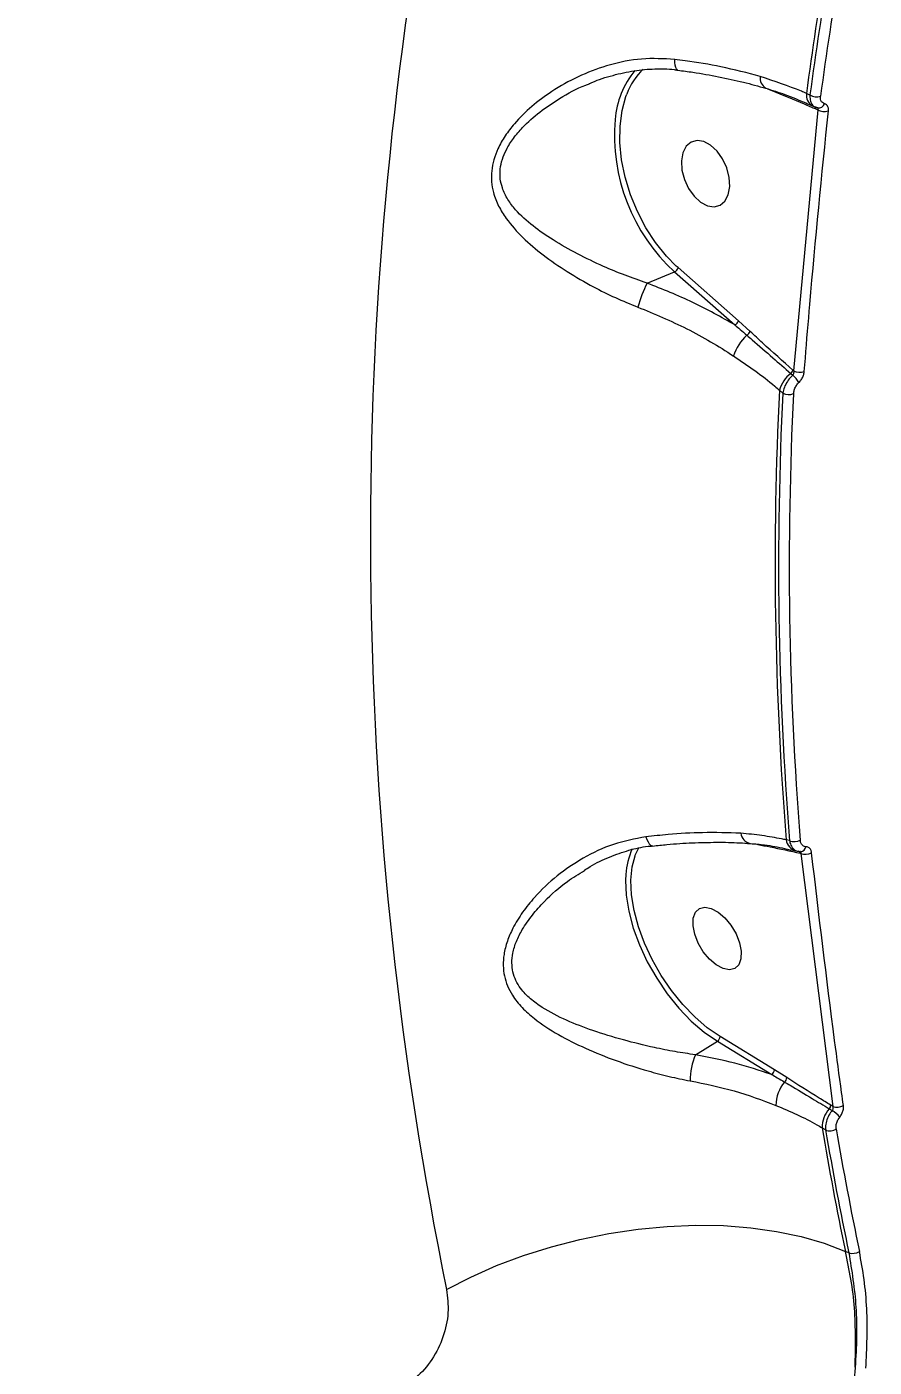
# Model space of a CAD drawing. Header units: millimetres. Extents: x -6879 to 7341, y -8047 to 7187.
# Drawn here: x -830.7 to -721.1, y 2800.4 to 2973.6 of the extents above; entities that cross this region are included whole.
import ezdxf

# ---------------------------------------------------------------- set-up
doc = ezdxf.new("R2010")
doc.units = ezdxf.units.MM
for name, color, linetype in [('DIKOM_ОБЪЕКТ', 7, 'Continuous'), ('DIKOM_РАЗМЕР_ЗОНА', 7, 'Continuous'), ('DIKOM_РАЗМЕР_ОБЪЕКТА', 7, 'Continuous')]:
    doc.layers.add(name, color=color, linetype=linetype)
doc.styles.add('style1', font='arial.ttf', dxfattribs={"width": 0.8})
doc.dimstyles.new('1-50', dxfattribs={"dimtxt": 300, "dimasz": 200, "dimexe": 100, "dimexo": 0, "dimgap": 100, "dimtad": 0, "dimdec": 0, "dimtxsty": 'style1', "dimcen": 0, "dimclrd": 7, "dimclre": 7, "dimadec": 1, "dimazin": 2, "dimtfac": 1, "dimtdec": 0, "dimtmove": 1, "dimatfit": 3, "dimfxl": 0, "dimlwd": 25, "dimlwe": 18, "dimarcsym": 0})

# ---------------------------------------------------------------- blocks, each defined once
blk = doc.blocks.new('*D20')
at = {"layer": 'Defpoints', "color": 0, "transparency": 16777216}
for p in [(-335.47, 4138.44), (-5198.79, -5966.88), (-1568.13, -5966.88)]:
    blk.add_point(p, dxfattribs=at)
at = {"layer": 'DIKOM_РАЗМЕР_ОБЪЕКТА', "color": 7, "lineweight": 18, "transparency": 16777216}
for p, q in [((-335.47, 4138.44), (-5298.79, 4138.44)), ((-1568.13, -5966.88), (-5298.79, -5966.88))]:
    blk.add_line(p, q, dxfattribs=at)
at = {"layer": 'DIKOM_РАЗМЕР_ОБЪЕКТА', "color": 7, "lineweight": 25, "transparency": 16777216}
for p, q in [((-5198.79, 3938.44), (-5198.79, -81.84)), ((-5198.79, -5766.88), (-5198.79, -1161.62))]:
    blk.add_line(p, q, dxfattribs=at)
at = {"layer": 'DIKOM_РАЗМЕР_ОБЪЕКТА', "color": 7, "transparency": 16777216}
for points in [[(-5232.12, 3938.44), (-5165.46, 3938.44), (-5198.79, 4138.44)], [(-5232.12, -5766.88), (-5165.46, -5766.88), (-5198.79, -5966.88)]]:
    blk.add_solid(points, dxfattribs=at)
at = {"layer": 'DIKOM_РАЗМЕР_ОБЪЕКТА', "color": 0, "transparency": 16777216, "insert": (-5198.79, -621.73), "char_height": 300, "attachment_point": 5, "rotation": 90, "style": 'style1'}
blk.add_mtext('10100', dxfattribs=at)
blk = doc.blocks.new('*D19')
at = {"layer": 'Defpoints', "color": 0, "transparency": 16777216}
for p in [(5624.04, 6094.27), (-4435.35, 2864.29), (5624.04, -2640.11)]:
    blk.add_point(p, dxfattribs=at)
at = {"layer": 'DIKOM_РАЗМЕР_ОБЪЕКТА', "color": 7, "lineweight": 18, "transparency": 16777216}
for p, q in [((-4435.35, 2864.29), (-4435.35, 6194.27)), ((5624.04, -2640.11), (5624.04, 6194.27))]:
    blk.add_line(p, q, dxfattribs=at)
at = {"layer": 'DIKOM_РАЗМЕР_ОБЪЕКТА', "color": 7, "lineweight": 25, "transparency": 16777216}
for p, q in [((-4235.35, 6094.27), (2113.67, 6094.27)), ((5424.04, 6094.27), (3193.46, 6094.27))]:
    blk.add_line(p, q, dxfattribs=at)
at = {"layer": 'DIKOM_РАЗМЕР_ОБЪЕКТА', "color": 7, "transparency": 16777216}
for points in [[(-4235.35, 6127.6), (-4235.35, 6060.94), (-4435.35, 6094.27)], [(5424.04, 6127.6), (5424.04, 6060.94), (5624.04, 6094.27)]]:
    blk.add_solid(points, dxfattribs=at)
at = {"layer": 'DIKOM_РАЗМЕР_ОБЪЕКТА', "color": 0, "transparency": 16777216, "insert": (2653.56, 6094.27), "char_height": 300, "attachment_point": 5, "style": 'style1'}
blk.add_mtext('10100', dxfattribs=at)
blk = doc.blocks.new('*D18')
at = {"layer": 'Defpoints', "color": 0, "transparency": 16777216}
for p in [(-342.29, 5666.7), (-6681.79, -8047.27), (-1651.48, -8047.27)]:
    blk.add_point(p, dxfattribs=at)
at = {"layer": 'DIKOM_РАЗМЕР_ЗОНА', "color": 7, "lineweight": 18, "transparency": 16777216}
for p, q in [((-342.29, 5666.7), (-6781.79, 5666.7)), ((-1651.48, -8047.27), (-6781.79, -8047.27))]:
    blk.add_line(p, q, dxfattribs=at)
at = {"layer": 'DIKOM_РАЗМЕР_ЗОНА', "color": 7, "lineweight": 25, "transparency": 16777216}
for p, q in [((-6681.79, 5466.7), (-6681.79, -340.84)), ((-6681.79, -7847.27), (-6681.79, -1420.62))]:
    blk.add_line(p, q, dxfattribs=at)
at = {"layer": 'DIKOM_РАЗМЕР_ЗОНА', "color": 7, "transparency": 16777216}
for points in [[(-6715.12, 5466.7), (-6648.46, 5466.7), (-6681.79, 5666.7)], [(-6715.12, -7847.27), (-6648.46, -7847.27), (-6681.79, -8047.27)]]:
    blk.add_solid(points, dxfattribs=at)
at = {"layer": 'DIKOM_РАЗМЕР_ЗОНА', "color": 0, "transparency": 16777216, "insert": (-6681.79, -880.73), "char_height": 300, "attachment_point": 5, "rotation": 90, "style": 'style1'}
blk.add_mtext('13700', dxfattribs=at)
blk = doc.blocks.new('*D17')
at = {"layer": 'Defpoints', "color": 0, "transparency": 16777216}
for p in [(-5935.35, 6990.27), (-5935.35, 998.27), (7340.79, -2830.86)]:
    blk.add_point(p, dxfattribs=at)
at = {"layer": 'DIKOM_РАЗМЕР_ЗОНА', "color": 7, "lineweight": 18, "transparency": 16777216}
for p, q in [((-5935.35, 998.27), (-5935.35, 7090.27)), ((7340.79, -2830.86), (7340.79, 7090.27))]:
    blk.add_line(p, q, dxfattribs=at)
at = {"layer": 'DIKOM_РАЗМЕР_ЗОНА', "color": 7, "lineweight": 25, "transparency": 16777216}
for p, q in [((-5735.35, 6990.27), (2016.67, 6990.27)), ((7140.79, 6990.27), (3096.46, 6990.27))]:
    blk.add_line(p, q, dxfattribs=at)
at = {"layer": 'DIKOM_РАЗМЕР_ЗОНА', "color": 7, "transparency": 16777216}
for points in [[(-5735.35, 7023.6), (-5735.35, 6956.94), (-5935.35, 6990.27)], [(7140.79, 7023.6), (7140.79, 6956.94), (7340.79, 6990.27)]]:
    blk.add_solid(points, dxfattribs=at)
at = {"layer": 'DIKOM_РАЗМЕР_ЗОНА', "color": 0, "transparency": 16777216, "insert": (2556.56, 6990.27), "char_height": 300, "attachment_point": 5, "style": 'style1'}
blk.add_mtext('13300', dxfattribs=at)

msp = doc.modelspace()

# ---------------------------------------------------------------- linework, layer by layer
at = {"layer": 'DIKOM_ОБЪЕКТ', "color": 7, "linetype": 'Continuous', "lineweight": 15}
for p, q in [((-734.9, 2965.58), (-734.33, 2965.34)), ((-729.41, 2964.77), (-729.87, 2964.98)), ((-728.41, 2962.86), (-731.53, 2929.14)), ((-729.08, 2963.36), (-728.71, 2963.2)), ((-728.7, 2963.23), (-728.51, 2963.14)), ((-728.67, 2962.97), (-728.41, 2962.86)), ((-728.41, 2963.1), (-728.51, 2963.14)), ((-728.51, 2963.14), (-728.48, 2963.12)), ((-750.48, 2940.46), (-746.92, 2941.93)), ((-746.92, 2941.93), (-739.11, 2935.05)), ((-746.45, 2942.46), (-746.69, 2942.67)), ((-738.64, 2935.58), (-746.45, 2942.46)), ((-737.15, 2934.22), (-738.64, 2935.58)), ((-731.53, 2929.14), (-731.61, 2929.21)), ((-731.9, 2928.79), (-731.64, 2928.56)), ((-733.37, 2926.64), (-732.92, 2926.25)), ((-732.04, 2868.41), (-732.49, 2868.51)), ((-736.47, 2867.98), (-736.15, 2867.91)), ((-731.23, 2867.09), (-730.95, 2867.03)), ((-730.94, 2867.06), (-730.71, 2867)), ((-730.62, 2866.99), (-730.71, 2867)), ((-730.71, 2867), (-730.67, 2866.99)), ((-730.67, 2866.78), (-730.58, 2866.76)), ((-730.58, 2866.76), (-726.47, 2834.07)), ((-744.22, 2840.74), (-741.38, 2842.48)), ((-741.38, 2842.48), (-734.36, 2838.19)), ((-734.01, 2838.81), (-741.03, 2843.09)), ((-732.4, 2837.79), (-734.01, 2838.81)), ((-726.47, 2834.07), (-726.72, 2834.23)), ((-726.91, 2833.75), (-726.55, 2833.53)), ((-727.85, 2831.3), (-727.38, 2831.02)), ((-724.39, 2815.16), (-724.83, 2815.33))]:
    msp.add_line(p, q, dxfattribs=at)
at = {"layer": 'DIKOM_ОБЪЕКТ', "color": 7, "linetype": 'Continuous', "lineweight": 15, "flags": 128}
for points in [[(-746.49, 2968), (-746.56, 2968.03), (-746.67, 2968.14), (-746.76, 2968.34), (-746.84, 2968.62), (-746.88, 2968.97), (-746.9, 2969.37)], [(-746.69, 2942.67), (-747.97, 2943.96), (-749.37, 2945.69), (-750.63, 2947.62), (-751.73, 2949.7), (-752.63, 2951.89), (-753.31, 2954.14), (-753.77, 2956.4), (-753.99, 2958.62), (-753.97, 2960.75), (-753.71, 2962.75), (-753.21, 2964.57), (-753.09, 2964.88)], [(-739.79, 2952.95), (-739.86, 2954.13), (-740.17, 2955.35), (-740.71, 2956.51), (-741.42, 2957.52), (-742.26, 2958.29), (-743.14, 2958.76), (-744.01, 2958.9), (-744.79, 2958.68), (-745.42, 2958.14), (-745.84, 2957.31), (-746.03, 2956.26), (-745.96, 2955.07), (-745.65, 2953.85), (-745.11, 2952.69), (-744.4, 2951.68), (-743.56, 2950.91), (-742.67, 2950.44), (-741.81, 2950.3), (-741.03, 2950.52), (-740.4, 2951.06), (-739.98, 2951.89), (-739.79, 2952.95)], [(-750.64, 2868.91), (-750.5, 2868.54), (-750.35, 2868.24), (-750.19, 2868), (-750.02, 2867.84), (-749.84, 2867.76), (-749.75, 2867.75)], [(-752.03, 2866.44), (-751.99, 2866.54), (-751.55, 2867.5)], [(-730.97, 2867.06), (-730.92, 2867.05), (-730.92, 2867.05)], [(-741.03, 2843.09), (-742.68, 2844.23), (-744.3, 2845.63), (-745.86, 2847.24), (-747.32, 2849.05), (-748.65, 2851), (-749.82, 2853.05), (-750.81, 2855.17), (-751.59, 2857.29), (-752.15, 2859.39), (-752.47, 2861.4), (-752.55, 2863.29), (-752.39, 2865.02), (-752.03, 2866.44)], [(-753.22, 2864.03), (-753.26, 2863.31), (-753.18, 2861.36), (-752.84, 2859.28), (-752.26, 2857.12), (-751.46, 2854.93), (-750.44, 2852.75), (-749.23, 2850.63), (-747.86, 2848.62), (-746.36, 2846.76), (-744.75, 2845.09), (-743.08, 2843.65), (-741.38, 2842.48)], [(-738.3, 2854.11), (-738.33, 2853.14), (-738.62, 2852.38), (-739.13, 2851.9), (-739.82, 2851.72), (-740.65, 2851.88), (-741.53, 2852.35), (-742.41, 2853.1), (-743.21, 2854.06), (-743.86, 2855.17), (-744.31, 2856.32), (-744.53, 2857.42), (-744.5, 2858.4), (-744.21, 2859.16), (-743.7, 2859.64), (-743.01, 2859.81), (-742.18, 2859.66), (-741.3, 2859.19), (-740.42, 2858.44), (-739.62, 2857.47), (-738.97, 2856.37), (-738.52, 2855.22), (-738.3, 2854.11)], [(-776.39, 2810.4), (-773.25, 2812.02), (-769.92, 2813.49), (-766.44, 2814.8), (-762.84, 2815.93), (-759.15, 2816.88), (-755.41, 2817.64), (-751.64, 2818.21), (-747.89, 2818.56), (-744.19, 2818.72), (-740.58, 2818.66), (-737.07, 2818.39), (-733.72, 2817.92), (-730.54, 2817.25), (-727.57, 2816.38), (-724.83, 2815.33)]]:
    msp.add_lwpolyline(points, dxfattribs=at)
at = {"layer": 'DIKOM_ОБЪЕКТ', "color": 7, "linetype": 'Continuous', "lineweight": 15}
for centre, radius, start, end in [((-300.96, 2907.73), 485.29, 170.1629, 191.5698), ((-254.76, 2901.9), 479.28, 170.4148, 172.4381), ((-253.92, 2901.56), 479.67, 170.4194, 172.4271), ((-254.94, 2901.73), 477.26, 170.4162, 172.4295), ((-743.34, 2960.72), 11.3, 140.4168, 175.4643), ((-744.96, 2961.87), 8.67, 133.883, 159.685), ((-734.37, 2966.94), 1.48, 170.5182, 240.0002), ((-728.2, 2964.79), 1.68, 173.5422, 237.7647), ((-728.52, 2966.33), 1.79, 240.3285, 285.8839), ((-729.04, 2962.99), 0.378, 357.3537, 38.8706), ((-728.3, 2963.9), 0.808, 262.3817, 341.3895), ((-727.57, 2964.37), 1.73, 240.7226, 287.9796), ((-730.76, 2959.57), 23.93, 175.1083, 227.5168), ((-747.31, 2942.74), 0.903, 295.2248, 341.3188), ((-730.21, 2930.83), 22.44, 154.5864, 163.0668), ((-739.5, 2935.87), 0.903, 295.2217, 341.3186), ((-733.26, 2929.05), 6.36, 132.664, 161.7245), ((-738.05, 2934.57), 0.963, 299.7378, 338.7788), ((-732.48, 2929.51), 0.916, 308.8592, 341.0405), ((-730.7, 2930.73), 1.79, 242.6476, 288.2558), ((-729.03, 2925.26), 4.55, 129.1714, 162.3671), ((-733.3, 2926.34), 2.77, 27.4981, 53.2339), ((-286.82, 2904.32), 447.1, 177.1381, 184.5944), ((-286.59, 2904.07), 446.88, 177.1551, 184.5777), ((-732.13, 2927.8), 1.73, 243.0973, 290.2594), ((-286.29, 2904.04), 445.8, 177.1544, 184.5784), ((-736.78, 2869.63), 1.61, 189.1685, 257.5233), ((-730.74, 2868.79), 1.77, 189.1744, 253.3617), ((-744.13, 2863.49), 9.11, 154.916, 176.6361), ((-731.4, 2869.93), 1.65, 247.3282, 296.7209), ((-731.02, 2866.71), 0.361, 12.3575, 73.3349), ((-730.68, 2867.74), 0.756, 274.2261, 351.3966), ((-729.98, 2868.25), 1.6, 247.8002, 298.8953), ((-741.8, 2843.12), 0.763, 303.0294, 358.1334), ((-736.6, 2837.44), 8.31, 156.5738, 180.4532), ((-734.78, 2838.83), 0.764, 303.0281, 358.101), ((-733.19, 2837.84), 0.79, 308.257, 356.045), ((-729.02, 2834.14), 4.8, 140.0472, 179.233), ((-727.47, 2834.25), 0.75, 318.3272, 358.3663), ((-725.89, 2835.62), 1.65, 249.7012, 299.1463), ((-724.13, 2831.28), 3.72, 138.3565, 179.7086), ((-728.42, 2830.32), 3.72, 39.4852, 59.7556), ((-308.63, 2902.25), 425.18, 189.6058, 191.7959), ((-726.84, 2832.53), 1.61, 250.1476, 300.8777), ((-309.16, 2901.86), 424.18, 189.6137, 191.7939), ((-309.11, 2901.76), 422.84, 189.6128, 191.795), ((-723.88, 2816.66), 1.59, 251.3646, 302.6536)]:
    msp.add_arc(centre, radius, start, end, dxfattribs=at)
for points, knots in [([(-746.9, 2969.37), (-748.33, 2969.45), (-751.18, 2969.61), (-754.12, 2968.99), (-756.86, 2968.19), (-759.42, 2967.21), (-762.65, 2965.4), (-765.42, 2963.34), (-767.42, 2961.38), (-768.85, 2959.51), (-770, 2957.5), (-770.75, 2954.96), (-770.52, 2952.42), (-769.71, 2950.4), (-768.48, 2948.43), (-766.59, 2946.3), (-763.9, 2944.04), (-760.83, 2941.92), (-757.67, 2940.09), (-754.59, 2938.55), (-752.65, 2937.76), (-751.67, 2937.37)], [0, 0, 0, 0, 0.07269, 0.145523, 0.15113, 0.217329, 0.283542, 0.337716, 0.391818, 0.425487, 0.459111, 0.513453, 0.567937, 0.604496, 0.641121, 0.702964, 0.764912, 0.830904, 0.896874, 0.948453, 1, 1, 1, 1]), ([(-735.83, 2967.18), (-737.5, 2967.61), (-740.58, 2968.41), (-744.41, 2969.05), (-746.45, 2969.31), (-746.9, 2969.37)], [0, 0, 0, 0, 0.4786871, 0.8843683, 1, 1, 1, 1]), ([(-757.95, 2966.24), (-757.83, 2966.29), (-756.85, 2966.75), (-754.9, 2967.34), (-752.18, 2967.96), (-749.53, 2968.18), (-747.63, 2968.18), (-746.65, 2968), (-746.49, 2967.98)], [0, 0, 0, 0, 0.0318172, 0.2762052, 0.5146993, 0.7430913, 0.9598604, 1, 1, 1, 1]), ([(-746.5, 2967.98), (-745.84, 2967.89), (-744.04, 2967.66), (-741.2, 2967.14), (-738.03, 2966.46), (-736.08, 2965.91), (-735.12, 2965.65)], [0, 0, 0, 0, 0.161306, 0.444659, 0.728133, 1, 1, 1, 1]), ([(-750.48, 2940.46), (-751.43, 2940.79), (-753.34, 2941.45), (-756.36, 2942.71), (-759.51, 2944.22), (-762.57, 2945.95), (-765.29, 2947.82), (-767.23, 2949.57), (-768.51, 2951.25), (-769.36, 2952.95), (-769.65, 2955.18), (-768.9, 2957.43), (-767.77, 2959.2), (-766.34, 2960.87), (-764.36, 2962.64), (-761.61, 2964.47), (-759.45, 2965.7), (-758.1, 2966.17), (-757.95, 2966.22)], [0, 0, 0, 0, 0.066755, 0.134607, 0.219855, 0.306623, 0.384861, 0.464679, 0.508969, 0.554352, 0.618835, 0.683232, 0.723952, 0.765712, 0.833953, 0.903579, 0.989017, 1, 1, 1, 1]), ([(-729.87, 2964.98), (-730.09, 2965.07), (-731.92, 2965.85), (-734, 2966.55), (-735.83, 2967.18)], [0, 0, 0, 0, 0.117861, 1, 1, 1, 1]), ([(-735.11, 2965.65), (-734.29, 2965.39), (-732.51, 2964.82), (-730.5, 2963.98), (-729.39, 2963.49), (-729.1, 2963.36)], [0, 0, 0, 0, 0.387228, 0.843921, 1, 1, 1, 1]), ([(-734.33, 2965.34), (-732.94, 2964.78), (-731.06, 2964.01), (-729.17, 2963.19), (-728.67, 2962.97)], [0, 0, 0, 0, 0.735292, 1, 1, 1, 1]), ([(-729.41, 2964.77), (-729.41, 2964.67), (-729.43, 2964.33), (-729.32, 2963.81), (-729.06, 2963.37), (-728.8, 2963.27), (-728.7, 2963.23)], [0, 0, 0, 0, 0.136938, 0.469284, 0.800492, 1, 1, 1, 1]), ([(-727.53, 2963.65), (-727.63, 2963.68), (-727.83, 2963.75), (-728.01, 2964.04), (-728.06, 2964.35), (-728.04, 2964.55), (-728.03, 2964.61)], [0, 0, 0, 0, 0.292664, 0.585117, 0.878836, 1, 1, 1, 1]), ([(-730.14, 2929.03), (-730.1, 2929.61), (-729.87, 2932.5), (-728.93, 2943.79), (-727.87, 2954.4), (-727.03, 2962.72)], [0, 0, 0, 0, 0.051226, 0.25613, 1, 1, 1, 1]), ([(-728.43, 2963.1), (-728.41, 2963.07), (-728.38, 2963.02), (-728.39, 2962.93), (-728.41, 2962.87), (-728.41, 2962.86)], [0, 0, 0, 0, 0.4233133, 0.8594499, 1, 1, 1, 1]), ([(-727.03, 2962.72), (-727.03, 2962.77), (-727.01, 2962.96), (-727.06, 2963.25), (-727.24, 2963.54), (-727.44, 2963.61), (-727.53, 2963.65)], [0, 0, 0, 0, 0.096402, 0.398583, 0.699091, 1, 1, 1, 1]), ([(-739.11, 2935.05), (-740.89, 2936.06), (-744.49, 2938.09), (-748.47, 2939.67), (-750.48, 2940.46)], [0, 0, 0, 0, 0.494766, 1, 1, 1, 1]), ([(-751.67, 2937.37), (-749.53, 2936.47), (-745.17, 2934.66), (-741.21, 2932.32), (-739.31, 2931.05), (-739.3, 2931.05)], [0, 0, 0, 0, 0.491395, 0.997079, 1, 1, 1, 1]), ([(-739.11, 2935.05), (-738.89, 2934.86), (-738.37, 2934.43), (-737.86, 2933.98), (-737.57, 2933.73)], [0, 0, 0, 0, 0.440333, 1, 1, 1, 1]), ([(-737.57, 2933.73), (-737.34, 2933.53), (-736.22, 2932.55), (-734.32, 2930.91), (-732.67, 2929.47), (-731.9, 2928.79)], [0, 0, 0, 0, 0.117888, 0.589475, 1, 1, 1, 1]), ([(-731.61, 2929.21), (-732.92, 2930.38), (-734.78, 2932.02), (-736.61, 2933.72), (-737.15, 2934.22)], [0, 0, 0, 0, 0.708832, 1, 1, 1, 1]), ([(-739.3, 2931.05), (-738.37, 2930.42), (-736.5, 2929.17), (-734.57, 2927.69), (-733.56, 2926.82), (-733.37, 2926.64)], [0, 0, 0, 0, 0.443914, 0.891101, 1, 1, 1, 1]), ([(-731.53, 2929.14), (-731.52, 2929.07), (-731.5, 2928.94), (-731.54, 2928.74), (-731.59, 2928.62), (-731.63, 2928.57), (-731.64, 2928.56)], [0, 0, 0, 0, 0.334505, 0.654981, 0.951687, 1, 1, 1, 1]), ([(-731.64, 2928.56), (-731.69, 2928.51), (-731.95, 2928.27), (-732.36, 2927.76), (-732.76, 2926.99), (-732.87, 2926.5), (-732.92, 2926.25)], [0, 0, 0, 0, 0.081401, 0.385815, 0.693745, 1, 1, 1, 1]), ([(-731.53, 2926.17), (-731.51, 2926.33), (-731.47, 2926.64), (-731.25, 2927.12), (-731.02, 2927.44), (-730.87, 2927.59), (-730.84, 2927.62)], [0, 0, 0, 0, 0.307734, 0.615879, 0.91915, 1, 1, 1, 1]), ([(-730.84, 2927.62), (-730.82, 2927.64), (-730.68, 2927.77), (-730.45, 2928.08), (-730.22, 2928.55), (-730.17, 2928.87), (-730.14, 2929.03)], [0, 0, 0, 0, 0.05241, 0.3650477, 0.682738, 1, 1, 1, 1]), ([(-750.64, 2868.91), (-752.05, 2868.64), (-754.87, 2868.11), (-758.71, 2866.27), (-762.15, 2863.94), (-764.73, 2861.51), (-766.6, 2859.19), (-767.78, 2857.28), (-768.58, 2855.43), (-769.12, 2853.34), (-769.08, 2850.88), (-768.09, 2848.58), (-766.66, 2846.8), (-764.71, 2845.07), (-761.99, 2843.29), (-758.41, 2841.52), (-754.51, 2839.95), (-750.84, 2838.77), (-747.62, 2837.91), (-745.81, 2837.55), (-744.91, 2837.37)], [0, 0, 0, 0, 0.075448, 0.15103, 0.221387, 0.291724, 0.334659, 0.377545, 0.410427, 0.443256, 0.496248, 0.54908, 0.588989, 0.628974, 0.696945, 0.76501, 0.836353, 0.907631, 0.953831, 1, 1, 1, 1]), ([(-738.37, 2869.37), (-739.99, 2869.42), (-742.96, 2869.52), (-747.16, 2869.28), (-749.67, 2869.01), (-750.64, 2868.91)], [0, 0, 0, 0, 0.425112, 0.778085, 1, 1, 1, 1]), ([(-732.49, 2868.51), (-732.68, 2868.55), (-733.67, 2868.74), (-735.58, 2869.11), (-737.44, 2869.28), (-738.37, 2869.37)], [0, 0, 0, 0, 0.108882, 0.552796, 1, 1, 1, 1]), ([(-758.58, 2864.59), (-758.33, 2864.75), (-757.3, 2865.42), (-755.38, 2866.32), (-752.87, 2867.19), (-750.98, 2867.65), (-749.94, 2867.71), (-749.74, 2867.73)], [0, 0, 0, 0, 0.0921577, 0.38562, 0.6674694, 0.9355288, 1, 1, 1, 1]), ([(-749.75, 2867.72), (-749.13, 2867.79), (-747.38, 2867.98), (-744.61, 2868.15), (-741.46, 2868.22), (-738.96, 2868.18), (-737.59, 2868.07), (-737.15, 2868.03)], [0, 0, 0, 0, 0.135926, 0.384168, 0.633144, 0.881945, 1, 1, 1, 1]), ([(-737.13, 2868.04), (-736.51, 2867.99), (-734.98, 2867.87), (-732.99, 2867.47), (-731.72, 2867.19), (-731.25, 2867.09)], [0, 0, 0, 0, 0.301613, 0.73829, 1, 1, 1, 1]), ([(-736.15, 2867.91), (-735.62, 2867.81), (-733.8, 2867.47), (-731.97, 2867.07), (-730.67, 2866.78)], [0, 0, 0, 0, 0.291172, 1, 1, 1, 1]), ([(-732.04, 2868.41), (-732.03, 2868.32), (-731.97, 2867.99), (-731.74, 2867.52), (-731.36, 2867.14), (-731.05, 2867.08), (-730.94, 2867.06)], [0, 0, 0, 0, 0.1244388, 0.4646847, 0.8009024, 1, 1, 1, 1]), ([(-729.93, 2867.63), (-730.05, 2867.65), (-730.27, 2867.68), (-730.52, 2867.93), (-730.63, 2868.21), (-730.66, 2868.4), (-730.66, 2868.46)], [0, 0, 0, 0, 0.295335, 0.590337, 0.890114, 1, 1, 1, 1]), ([(-730.62, 2866.98), (-730.6, 2866.96), (-730.57, 2866.91), (-730.57, 2866.83), (-730.58, 2866.78), (-730.58, 2866.76)], [0, 0, 0, 0, 0.425031, 0.879274, 1, 1, 1, 1]), ([(-729.2, 2866.85), (-729.21, 2866.88), (-729.23, 2867.06), (-729.34, 2867.33), (-729.59, 2867.58), (-729.82, 2867.61), (-729.93, 2867.63)], [0, 0, 0, 0, 0.081093, 0.390806, 0.69507, 1, 1, 1, 1]), ([(-725.09, 2834.18), (-725.17, 2834.74), (-725.55, 2837.54), (-727.02, 2848.48), (-728.24, 2858.77), (-729.2, 2866.85)], [0, 0, 0, 0, 0.0512239, 0.2561297, 1, 1, 1, 1]), ([(-744.22, 2840.74), (-745.1, 2840.87), (-746.86, 2841.13), (-750, 2841.75), (-753.59, 2842.63), (-757.4, 2843.8), (-760.94, 2845.16), (-763.63, 2846.53), (-765.59, 2847.95), (-767, 2849.4), (-767.99, 2851.37), (-767.98, 2853.56), (-767.4, 2855.42), (-766.55, 2857.09), (-765.33, 2858.84), (-763.42, 2860.97), (-761.18, 2862.97), (-759.31, 2864.1), (-758.56, 2864.56)], [0, 0, 0, 0, 0.057154, 0.1152, 0.20335, 0.293548, 0.376354, 0.460893, 0.507612, 0.555411, 0.615599, 0.675486, 0.713129, 0.751937, 0.803355, 0.855648, 0.942102, 1, 1, 1, 1]), ([(-734.36, 2838.19), (-735.92, 2838.71), (-739.07, 2839.75), (-742.49, 2840.41), (-744.22, 2840.74)], [0, 0, 0, 0, 0.496054, 1, 1, 1, 1]), ([(-744.91, 2837.37), (-742.98, 2836.98), (-739.08, 2836.19), (-735.59, 2834.87), (-733.82, 2834.2)], [0, 0, 0, 0, 0.494243, 1, 1, 1, 1]), ([(-734.36, 2838.19), (-734.12, 2838.05), (-733.56, 2837.74), (-733.01, 2837.41), (-732.7, 2837.22)], [0, 0, 0, 0, 0.43536, 1, 1, 1, 1]), ([(-726.72, 2834.23), (-727.22, 2834.53), (-729.12, 2835.69), (-731.01, 2836.9), (-732.4, 2837.79)], [0, 0, 0, 0, 0.264689, 1, 1, 1, 1]), ([(-732.7, 2837.22), (-732.46, 2837.08), (-731.26, 2836.36), (-729.32, 2835.21), (-727.65, 2834.2), (-726.91, 2833.75)], [0, 0, 0, 0, 0.122277, 0.611436, 1, 1, 1, 1]), ([(-733.82, 2834.2), (-731.98, 2833.42), (-729.9, 2832.53), (-728.07, 2831.43), (-727.85, 2831.3)], [0, 0, 0, 0, 0.882138, 1, 1, 1, 1]), ([(-726.47, 2834.07), (-726.45, 2834.01), (-726.43, 2833.9), (-726.45, 2833.72), (-726.5, 2833.6), (-726.54, 2833.54), (-726.55, 2833.53)], [0, 0, 0, 0, 0.313102, 0.619684, 0.917258, 1, 1, 1, 1]), ([(-725.55, 2832.68), (-725.53, 2832.72), (-725.39, 2832.88), (-725.21, 2833.23), (-725.07, 2833.72), (-725.08, 2834.03), (-725.09, 2834.18)], [0, 0, 0, 0, 0.085571, 0.38931, 0.694796, 1, 1, 1, 1]), ([(-726.55, 2833.53), (-726.61, 2833.45), (-726.85, 2833.15), (-727.17, 2832.55), (-727.41, 2831.74), (-727.39, 2831.26), (-727.38, 2831.02)], [0, 0, 0, 0, 0.110608, 0.406343, 0.703497, 1, 1, 1, 1]), ([(-726.01, 2831.15), (-726.03, 2831.3), (-726.05, 2831.59), (-725.92, 2832.09), (-725.73, 2832.45), (-725.59, 2832.63), (-725.55, 2832.68)], [0, 0, 0, 0, 0.296883, 0.594065, 0.889502, 1, 1, 1, 1]), ([(-723.56, 2800.37), (-723.52, 2802.93), (-723.46, 2806.82), (-724.06, 2811.75), (-724.58, 2814.14), (-724.83, 2815.33)], [0, 0, 0, 0, 0.492782, 0.746389, 1, 1, 1, 1]), ([(-724.39, 2815.16), (-724.01, 2812.84), (-723.44, 2809.34), (-723.33, 2804.3), (-723.48, 2801.68), (-723.56, 2800.37)], [0, 0, 0, 0, 0.492808, 0.746402, 1, 1, 1, 1]), ([(-722.17, 2800.24), (-722.06, 2802.83), (-721.9, 2806.75), (-722.36, 2811.73), (-722.8, 2814.13), (-723.02, 2815.32)], [0, 0, 0, 0, 0.492762, 0.746387, 1, 1, 1, 1]), ([(-776.39, 2810.4), (-776.28, 2809.42), (-776.04, 2807.47), (-776.73, 2804.28), (-778.16, 2801.34), (-779.85, 2799.37), (-780.97, 2798.57), (-781.28, 2798.34)], [0, 0, 0, 0, 0.2385221, 0.4713362, 0.6968105, 0.9159937, 1, 1, 1, 1]), ([(-723.56, 2800.37), (-723.74, 2798.61), (-724.11, 2795.08), (-725.25, 2789.72), (-726.83, 2784.39), (-728.89, 2779.16), (-731.39, 2774.11), (-734.3, 2769.31), (-737.62, 2764.82), (-741.29, 2760.72), (-745.37, 2756.9), (-748.36, 2754.77), (-749.92, 2753.66)], [0, 0, 0, 0, 0.099279, 0.198874, 0.298152, 0.39742, 0.497008, 0.596271, 0.695087, 0.79422, 0.893032, 1, 1, 1, 1])]:
    msp.add_open_spline(points, degree=3, knots=knots, dxfattribs=at)

# ---------------------------------------------------------------- dimensions: what is measured, and where the dimension line sits
at = {"layer": 'DIKOM_РАЗМЕР_ЗОНА'}
dim = msp.add_linear_dim(base=(-5935.35, 6990.27), p1=(7340.79, -2830.86), p2=(-5935.35, 998.27), text='13300', dimstyle='1-50', override={"dimscale": 1, "dimtix": 0, "dimtofl": 1, "dimtmove": 1, "dimatfit": 3}, dxfattribs=at)
dim.commit()
dim.dimension.update_dxf_attribs({"geometry": '*D17', "text_midpoint": (2556.56, 6990.27), "dimtype": 160})
dim = msp.add_linear_dim(base=(-6681.79, -8047.27), p1=(-342.29, 5666.7), p2=(-1651.48, -8047.27), angle=270, text='13700', dimstyle='1-50', override={"dimscale": 1, "dimtix": 0, "dimtofl": 1, "dimtmove": 1, "dimatfit": 3}, dxfattribs=at)
dim.commit()
dim.dimension.update_dxf_attribs({"geometry": '*D18', "text_midpoint": (-6681.79, -880.73), "dimtype": 160})
at = {"layer": 'DIKOM_РАЗМЕР_ОБЪЕКТА'}
dim = msp.add_linear_dim(base=(5624.04, 6094.27), p1=(-4435.35, 2864.29), p2=(5624.04, -2640.11), text='10100', dimstyle='1-50', override={"dimscale": 1, "dimtix": 0, "dimtofl": 1, "dimtmove": 1, "dimatfit": 3}, dxfattribs=at)
dim.commit()
dim.dimension.update_dxf_attribs({"geometry": '*D19', "text_midpoint": (2653.56, 6094.27), "dimtype": 160})
dim = msp.add_linear_dim(base=(-5198.79, -5966.88), p1=(-335.47, 4138.44), p2=(-1568.13, -5966.88), angle=270, text='10100', dimstyle='1-50', override={"dimscale": 1, "dimtix": 0, "dimtofl": 1, "dimtmove": 1, "dimatfit": 3}, dxfattribs=at)
dim.commit()
dim.dimension.update_dxf_attribs({"geometry": '*D20', "text_midpoint": (-5198.79, -621.73), "dimtype": 160})

doc.saveas('drawing.dxf')
